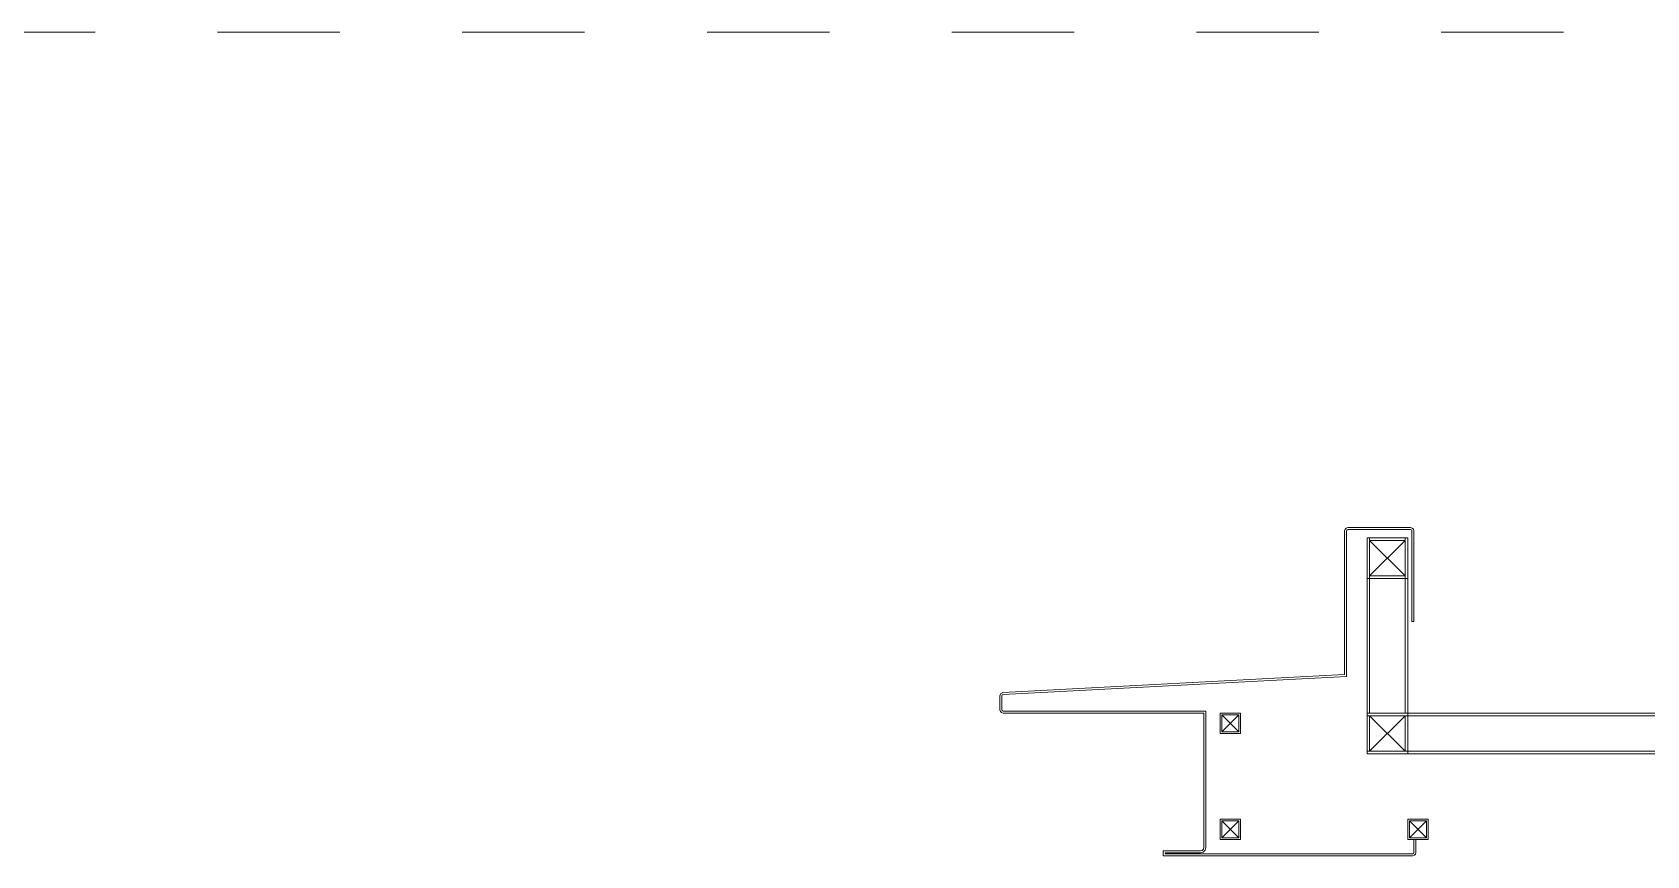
# Model space of a CAD drawing. Header units: millimetres. Extents: x 663313 to 1226001, y 1431724 to 1620898.
# Drawn here: x 663721.584 to 663723.563, y 1524734.868 to 1524735.878 of the extents above; entities that cross this region are included whole.
import ezdxf

# ---------------------------------------------------------------- set-up
doc = ezdxf.new("R2010")
doc.units = ezdxf.units.MM
for name, pattern in [('XKITLINE00', [0]), ('XKITLINE01', [4, 1, -1, 1, -1]), ('XKITLINE02', [4, 2, -2])]:
    doc.linetypes.add(name, pattern=pattern)
doc.layers.add('Part', color=7, linetype='Continuous', lineweight=0)
doc.layers.add('S-GRID', color=7, linetype='Continuous', lineweight=9)

# ---------------------------------------------------------------- blocks, each defined once
blk = doc.blocks.new('*A2527981')
at = {"layer": 'S-GRID', "color": 7, "linetype": 'XKITLINE01', "lineweight": 0}
blk.add_line((170.447252, 18.482036), (412.473057, 18.482036), dxfattribs=at)
blk = doc.blocks.new('*A26521106')
at = {"layer": 'Part', "color": 7, "linetype": 'XKITLINE00', "lineweight": 0}
for p, q in [((189.660909, 14.418703), (189.657336, 14.405369)), ((189.657336, 13.230529), (189.657336, 14.405369)), ((189.670669, 14.428463), (189.660909, 14.418703)), ((189.684003, 14.432036), (189.670669, 14.428463)), ((189.674003, 14.405369), (189.675342, 14.410369)), ((189.674003, 14.405369), (189.674003, 13.214718)), ((189.675342, 14.410369), (189.679003, 14.41403)), ((189.679003, 14.41403), (189.684003, 14.415369)), ((189.684003, 14.432036), (190.197336, 14.432036)), ((189.684003, 14.415369), (190.197336, 14.415369)), ((190.210669, 14.428463), (190.197336, 14.432036)), ((190.197336, 14.415369), (190.202336, 14.41403)), ((190.202336, 14.41403), (190.205996, 14.410369)), ((190.205996, 14.410369), (190.207336, 14.405369)), ((190.207336, 13.665369), (190.207336, 14.405369)), ((190.22043, 14.418703), (190.210669, 14.428463)), ((190.224003, 14.405369), (190.22043, 14.418703)), ((190.224003, 14.405369), (190.224003, 13.665369)), ((190.207301, 13.665369), (190.224003, 13.665369)), ((190.224003, 13.665369), (190.223967, 13.665369)), ((186.865932, 13.083368), (189.657336, 13.230529)), ((186.86681, 13.066724), (189.674003, 13.214718)), ((189.657336, 13.230529), (189.657301, 13.230529)), ((189.674003, 13.214718), (189.673967, 13.214718)), ((186.84799, 13.075091), (186.840669, 13.056738)), ((186.865932, 13.083368), (186.84799, 13.075091)), ((186.857336, 13.056738), (186.860081, 13.063621)), ((186.860081, 13.063621), (186.86681, 13.066724)), ((186.840669, 12.942036), (186.840669, 13.056738)), ((186.840669, 12.942036), (186.844242, 12.928703)), ((186.857336, 12.942036), (186.857336, 13.056738)), ((186.858676, 12.937036), (186.857336, 12.942036)), ((186.862336, 12.933376), (186.858676, 12.937036)), ((186.867336, 12.932036), (186.862336, 12.933376)), ((186.867336, 12.932036), (188.524003, 12.932036)), ((188.524003, 12.932036), (188.524003, 11.815369)), ((186.844242, 12.928703), (186.854003, 12.918942)), ((186.854003, 12.918942), (186.867336, 12.915369)), ((186.867336, 12.915369), (188.507336, 12.915369)), ((188.507336, 12.915369), (188.507301, 12.915369)), ((188.507336, 11.815369), (188.507336, 12.915369)), ((190.224003, 11.882036), (190.223967, 11.882036)), ((190.224003, 11.775369), (190.224003, 11.882036)), ((190.224003, 11.882036), (190.240669, 11.882036)), ((190.240669, 11.882036), (190.240669, 11.775369)), ((188.174003, 11.788703), (188.173967, 11.788703)), ((188.173967, 11.748703), (190.214003, 11.748703)), ((188.174003, 11.748703), (188.174003, 11.788703)), ((188.174003, 11.788703), (188.480669, 11.788703)), ((188.190634, 11.772036), (188.480669, 11.772036)), ((188.190669, 11.765369), (188.190634, 11.765369)), ((188.190669, 11.772036), (188.190669, 11.765369)), ((188.190669, 11.765369), (190.214003, 11.765369)), ((188.494003, 11.792275), (188.480669, 11.788703)), ((188.480669, 11.772036), (188.502336, 11.777842)), ((188.503763, 11.802036), (188.494003, 11.792275)), ((188.502336, 11.777842), (188.518197, 11.793703)), ((188.507336, 11.815369), (188.503763, 11.802036)), ((188.518197, 11.793703), (188.524003, 11.815369)), ((190.219003, 11.766709), (190.214003, 11.765369)), ((190.214003, 11.748703), (190.227336, 11.752275)), ((190.222663, 11.770369), (190.219003, 11.766709)), ((190.224003, 11.775369), (190.222663, 11.770369)), ((190.227336, 11.752275), (190.237097, 11.762036)), ((190.237097, 11.762036), (190.240669, 11.775369))]:
    blk.add_line(p, q, dxfattribs=at)
blk = doc.blocks.new('*A26531107')
at = {"layer": 'Part', "color": 7, "linetype": 'XKITLINE02', "lineweight": 0}
for p, q in [((190.174001, 12.915369), (189.840634, 12.915369)), ((189.840668, 12.582036), (189.840668, 12.915369)), ((189.861967, 12.603369), (190.152634, 12.894036)), ((189.861967, 12.894036), (190.152634, 12.603369)), ((189.861967, 12.894036), (189.862001, 12.894036)), ((190.152668, 12.603369), (189.862001, 12.894036)), ((189.862001, 12.603369), (190.152668, 12.894036)), ((189.862001, 12.894036), (189.862001, 12.603369)), ((189.862001, 12.894036), (190.152668, 12.894036)), ((190.152634, 12.894036), (190.152668, 12.894036)), ((190.152668, 12.894036), (190.152668, 12.603369)), ((190.174001, 12.582036), (190.174001, 12.915369)), ((189.840634, 12.582036), (190.174001, 12.582036)), ((189.861967, 12.603369), (189.862001, 12.603369)), ((190.152668, 12.603369), (189.862001, 12.603369)), ((190.152634, 12.603369), (190.152668, 12.603369)), ((190.173967, 12.582036), (190.174001, 12.582036))]:
    blk.add_line(p, q, dxfattribs=at)
blk = doc.blocks.new('*A26541108')
at = {"layer": 'Part', "color": 7, "linetype": 'XKITLINE00', "lineweight": 0}
for p, q in [((188.640669, 12.915369), (188.640634, 12.915369)), ((188.640669, 12.748703), (188.640669, 12.915369)), ((188.640669, 12.915369), (188.807336, 12.915369)), ((188.653967, 12.902036), (188.794003, 12.902036)), ((188.654003, 12.902036), (188.794003, 12.762036)), ((188.654003, 12.762036), (188.794003, 12.902036)), ((188.654003, 12.902036), (188.654003, 12.762036)), ((188.794003, 12.902036), (188.793967, 12.902036)), ((188.794003, 12.762036), (188.794003, 12.902036)), ((188.807336, 12.915369), (188.807336, 12.748703)), ((188.807336, 12.748703), (188.640634, 12.748703)), ((188.654003, 12.762036), (188.653967, 12.762036)), ((188.654003, 12.762036), (188.794003, 12.762036)), ((188.807336, 12.748703), (188.807301, 12.748703))]:
    blk.add_line(p, q, dxfattribs=at)
at = {"layer": 'Part', "color": 7, "linetype": 'XKITLINE02', "lineweight": 0}
for p, q in [((188.653967, 12.762036), (188.793967, 12.902036)), ((188.653967, 12.902036), (188.793967, 12.762036))]:
    blk.add_line(p, q, dxfattribs=at)
blk = doc.blocks.new('*A26551109')
at = {"layer": 'Part', "color": 7, "linetype": 'XKITLINE00', "lineweight": 0}
for p, q in [((188.640669, 12.048703), (188.640634, 12.048703)), ((188.640669, 11.882036), (188.640669, 12.048703)), ((188.640669, 12.048703), (188.807336, 12.048703)), ((188.653967, 12.035369), (188.794003, 12.035369)), ((188.654003, 12.035369), (188.794003, 11.895369)), ((188.654003, 11.895369), (188.794003, 12.035369)), ((188.654003, 12.035369), (188.654003, 11.895369)), ((188.794003, 12.035369), (188.793967, 12.035369)), ((188.794003, 11.895369), (188.794003, 12.035369)), ((188.807336, 12.048703), (188.807336, 11.882036)), ((188.807336, 11.882036), (188.640634, 11.882036)), ((188.654003, 11.895369), (188.653967, 11.895369)), ((188.654003, 11.895369), (188.794003, 11.895369)), ((188.807336, 11.882036), (188.807301, 11.882036))]:
    blk.add_line(p, q, dxfattribs=at)
at = {"layer": 'Part', "color": 7, "linetype": 'XKITLINE02', "lineweight": 0}
for p, q in [((188.653967, 11.895369), (188.793967, 12.035369)), ((188.653967, 12.035369), (188.793967, 11.895369))]:
    blk.add_line(p, q, dxfattribs=at)
blk = doc.blocks.new('*A26561110')
at = {"layer": 'Part', "color": 7, "linetype": 'XKITLINE00', "lineweight": 0}
for p, q in [((190.174003, 12.048703), (190.173967, 12.048703)), ((190.174003, 11.882036), (190.174003, 12.048703)), ((190.174003, 12.048703), (190.340669, 12.048703)), ((190.187301, 12.035369), (190.327336, 12.035369)), ((190.187336, 12.035369), (190.327336, 11.895369)), ((190.187336, 11.895369), (190.327336, 12.035369)), ((190.187336, 12.035369), (190.187336, 11.895369)), ((190.327336, 12.035369), (190.327301, 12.035369)), ((190.327336, 11.895369), (190.327336, 12.035369)), ((190.340669, 12.048703), (190.340669, 11.882036)), ((190.340669, 11.882036), (190.173967, 11.882036)), ((190.187336, 11.895369), (190.187301, 11.895369)), ((190.187336, 11.895369), (190.327336, 11.895369)), ((190.340669, 11.882036), (190.340634, 11.882036))]:
    blk.add_line(p, q, dxfattribs=at)
at = {"layer": 'Part', "color": 7, "linetype": 'XKITLINE02', "lineweight": 0}
for p, q in [((190.187301, 11.895369), (190.327301, 12.035369)), ((190.187301, 12.035369), (190.327301, 11.895369))]:
    blk.add_line(p, q, dxfattribs=at)
blk = doc.blocks.new('*A26581112')
at = {"layer": 'Part', "color": 7, "linetype": 'XKITLINE02', "lineweight": 0}
for p, q in [((190.174001, 14.348703), (189.840634, 14.348703)), ((189.840668, 14.348703), (189.840668, 14.015369)), ((189.861967, 14.036703), (190.152634, 14.327369)), ((189.861967, 14.327369), (190.152634, 14.036703)), ((189.861967, 14.327369), (189.862001, 14.327369)), ((190.152668, 14.036703), (189.862001, 14.327369)), ((189.862001, 14.036703), (190.152668, 14.327369)), ((189.862001, 14.327369), (189.862001, 14.036703)), ((189.862001, 14.327369), (190.152668, 14.327369)), ((190.152634, 14.327369), (190.152668, 14.327369)), ((190.152668, 14.327369), (190.152668, 14.036703)), ((190.174001, 14.015369), (190.174001, 14.348703)), ((189.840634, 14.015369), (190.174001, 14.015369)), ((189.861967, 14.036703), (189.862001, 14.036703)), ((190.152668, 14.036703), (189.862001, 14.036703)), ((190.152634, 14.036703), (190.152668, 14.036703)), ((190.173967, 14.015369), (190.174001, 14.015369))]:
    blk.add_line(p, q, dxfattribs=at)
blk = doc.blocks.new('*A26611115')
at = {"layer": 'Part', "color": 7, "linetype": 'XKITLINE00', "lineweight": 0}
for p, q in [((189.840668, 12.915369), (189.840669, 12.915369)), ((189.840668, 12.894036), (189.840669, 12.894036)), ((189.840668, 12.894036), (189.840668, 12.603369)), ((189.840669, 12.894036), (189.840669, 12.915369)), ((189.840669, 12.915369), (192.840669, 12.915369)), ((192.840669, 12.894036), (189.840669, 12.894036)), ((192.840668, 12.915369), (192.840669, 12.915369)), ((192.840668, 12.894036), (192.840669, 12.894036)), ((192.840668, 12.894036), (192.840668, 12.603369)), ((192.840669, 12.915369), (192.840669, 12.894036)), ((189.840668, 12.603369), (189.840669, 12.603369)), ((189.840668, 12.582036), (189.840669, 12.582036)), ((189.840669, 12.582036), (189.840669, 12.603369)), ((189.840669, 12.603369), (192.840669, 12.603369)), ((192.840669, 12.582036), (189.840669, 12.582036)), ((192.840668, 12.603369), (192.840669, 12.603369)), ((192.840668, 12.582036), (192.840669, 12.582036)), ((192.840669, 12.603369), (192.840669, 12.582036))]:
    blk.add_line(p, q, dxfattribs=at)
at = {"layer": 'Part', "color": 7, "linetype": 'XKITLINE02', "lineweight": 0}
for p, q in [((189.840668, 12.915369), (189.840668, 12.894036)), ((189.840668, 12.894036), (189.840669, 12.894036)), ((192.840668, 12.894036), (192.840668, 12.915369)), ((189.840668, 12.603369), (189.840668, 12.582036)), ((189.840668, 12.582036), (189.840669, 12.582036)), ((192.840668, 12.603369), (192.840668, 12.582036))]:
    blk.add_line(p, q, dxfattribs=at)
blk = doc.blocks.new('*A26621116')
at = {"layer": 'Part', "color": 7, "linetype": 'XKITLINE00', "lineweight": 0}
for p, q in [((189.840668, 14.348703), (189.840669, 14.348703)), ((189.840669, 12.915369), (189.840669, 14.348703)), ((189.840669, 14.348703), (189.862003, 14.348703)), ((189.862001, 14.348703), (189.862003, 14.348703)), ((189.862001, 14.348703), (190.174003, 14.348703)), ((189.862003, 14.348703), (189.862003, 12.915369)), ((190.152669, 12.915369), (190.152669, 14.348703)), ((190.174003, 12.915369), (190.174003, 14.348703)), ((189.840668, 12.915369), (189.840669, 12.915369)), ((189.840669, 12.915369), (189.862003, 12.915369)), ((189.862001, 12.915369), (189.862003, 12.915369)), ((190.152668, 12.915369), (190.152669, 12.915369)), ((190.152669, 12.915369), (190.174003, 12.915369)), ((190.174001, 12.915369), (190.174003, 12.915369))]:
    blk.add_line(p, q, dxfattribs=at)
at = {"layer": 'Part', "color": 7, "linetype": 'XKITLINE02', "lineweight": 0}
for p, q in [((189.840668, 14.348703), (189.840668, 12.915369)), ((189.862001, 12.915369), (189.862001, 14.348703)), ((190.152668, 12.915369), (190.152668, 14.348703)), ((190.174001, 12.915369), (190.174001, 14.348703)), ((189.840668, 12.915369), (189.840669, 12.915369)), ((189.862003, 12.915369), (190.152668, 12.915369))]:
    blk.add_line(p, q, dxfattribs=at)

msp = doc.modelspace()

# ---------------------------------------------------------------- block references
at = {"color": 7, "lineweight": 0, "xscale": 0.15, "yscale": 0.15, "zscale": 0.15}
for name in ['*A2527981', '*A26521106', '*A26581112', '*A26621116', '*A26541108', '*A26531107', '*A26611115', '*A26551109', '*A26561110']:
    msp.add_blockref(name, (663694.7436, 1524733.1057), dxfattribs=at)

doc.saveas('drawing.dxf')
